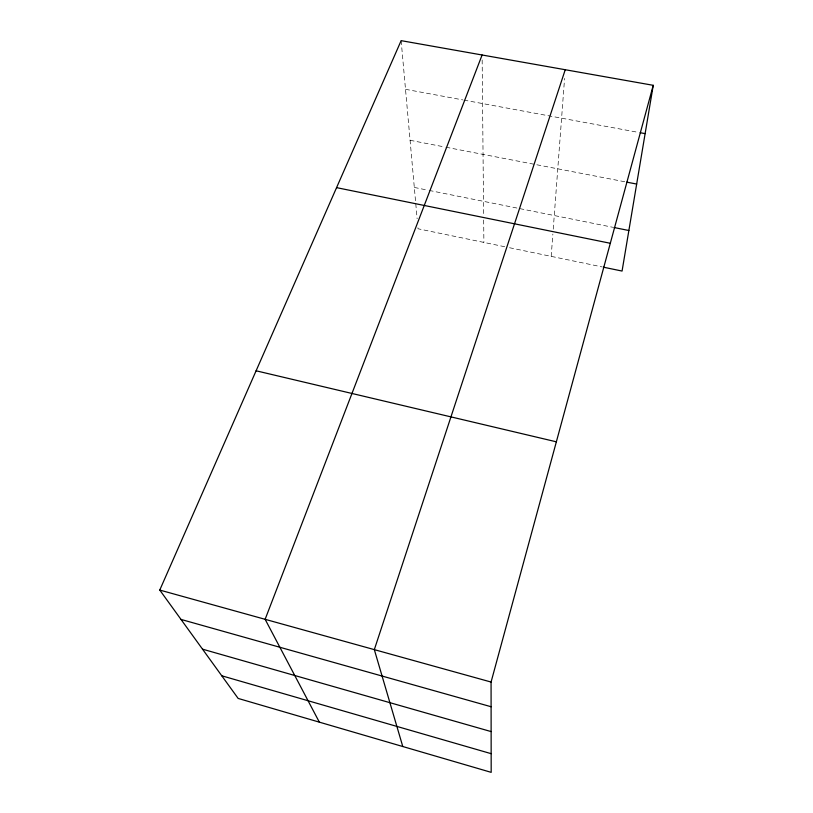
<?xml version="1.0" encoding="UTF-8"?>
<svg xmlns="http://www.w3.org/2000/svg" width="813" height="813" viewBox="0 0 813 813"><rect width="100%" height="100%" fill="white"/><g stroke="black" fill="none" stroke-linecap="round" stroke-linejoin="round"><path stroke-width="0.61" stroke-dasharray="4.07 3.05" d="M551.184 256.369L552.86 234.093M553.236 229.144L564.578 78.414M405.514 89.308L462.688 99.887M463.928 100.111L637.646 132.245M410.087 140.293L444.711 146.98M445.951 147.224L625.573 181.909M414.315 187.447L427.902 190.181M429.142 190.425L612.707 227.264M504.69 246.725L418.014 228.768L417.791 226.258M509.578 247.741L602.169 266.928M401.144 40.65L417.12 218.748M482.16 59.979L483.623 215.028M483.674 220.008L483.887 242.416"/><path stroke-width="1.22" d="M653.235 85.314L491.072 682.046L491.184 772.35L238.148 698.428L159.765 590.065L401.144 40.65L653.235 85.314L622.067 271.054L603.409 267.192M565.238 69.725L374.326 649.628L402.781 746.527M482.109 54.989L265.129 619.313L319.346 722.147M640.146 132.712L645.126 133.627M626.803 182.153L636.67 184.053M613.947 227.508L628.866 230.506M336.572 187.64L610.309 243.28M256.095 370.789L556.356 441.815M159.765 590.065L491.072 682.046M181.004 619.425L491.103 706.741M202.508 649.16L491.133 731.588M221.766 675.786L491.164 753.671"/></g></svg>
